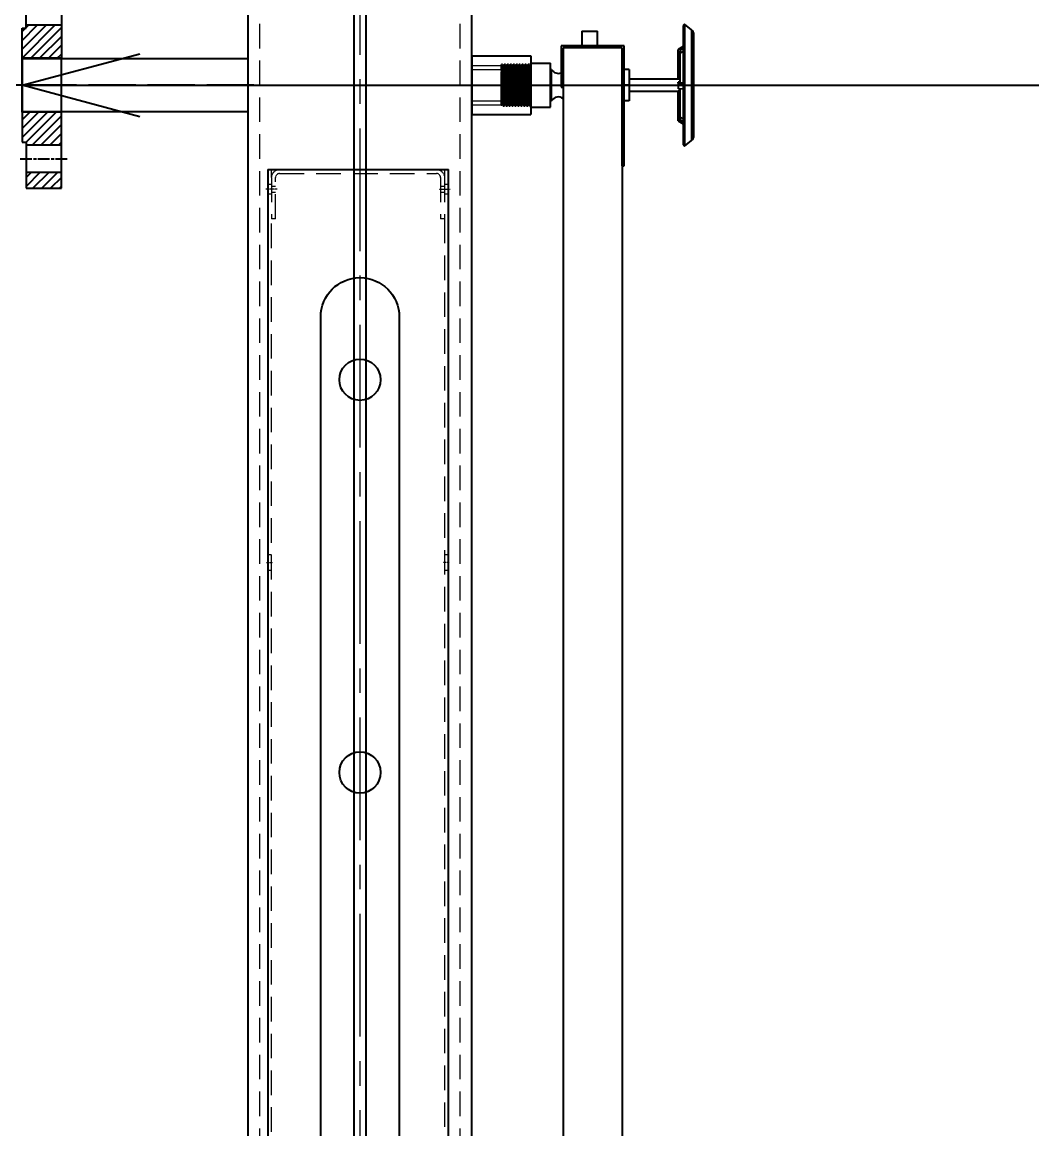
# Model space of a CAD drawing. Header units: millimetres. Extents: x -46397 to 283259, y -8690 to 23983.
# Drawn here: x 10536 to 11050, y 5171 to 5735 of the extents above; entities that cross this region are included whole.
import ezdxf
from ezdxf import colors
from ezdxf.entities.mleader import LeaderData, LeaderLine
from ezdxf.enums import TextEntityAlignment as Align
from ezdxf.math import Vec2, Vec3

# ---------------------------------------------------------------- set-up
doc = ezdxf.new("R2010")
doc.units = ezdxf.units.MM
for name, pattern in [('ACAD_ISO04W100', [30, 24, -3, 0, -3]), ('AM_ISO08W050', [18, 12, -1.5, 3, -1.5]), ('AM_ISO08W050x2', [9, 6, -0.75, 1.5, -0.75]), ('CENTER', [2, 1.25, -0.25, 0.25, -0.25]), ('HIDDEN', [0.375, 0.25, -0.125]), ('HIDDENX2', [0.75, 0.5, -0.25])]:
    doc.linetypes.add(name, pattern=pattern)
doc.layers.get('Defpoints').update_dxf_attribs({"lineweight": 0})
for name, color, linetype, lineweight in [('0-Dim', 7, 'Continuous', 0), ('AM_7', 4, 'AM_ISO08W050', 25), ('Long_AM_Hidden', 4, 'HIDDEN', 9), ('Long_AM_Visible', 30, 'Continuous', 25), ('Long_Centerline', 1, 'CENTER', 9), ('net dut', 127, 'HIDDENX2', 9), ('PHANTOM 2', 8, 'Continuous', 0)]:
    doc.layers.add(name, color=color, linetype=linetype, lineweight=lineweight)
doc.layers.add('flashshoot', color=7, linetype='Continuous')
doc.styles.add('GHI CHÚ 1', font='isocp_IV25.ttf', dxfattribs={"width": 0.8})
doc.styles.add('Long_Text', font='isocp.shx', dxfattribs={"width": 0.7})
doc.styles.get("Standard").update_dxf_attribs({"font": 'isocp.shx', "width": 0.8})
doc.dimstyles.new('1-30SCALE', dxfattribs={"dimtxt": 75, "dimasz": 75, "dimexe": 37.5, "dimexo": 30, "dimgap": 30, "dimtad": 1, "dimtoh": 1, "dimdec": 0, "dimdsep": 46, "dimtxsty": 'GHI CHÚ 1', "dimcen": 0.09, "dimclrd": 256, "dimclre": 256, "dimclrt": 2, "dimadec": 0, "dimazin": 0, "dimtfac": 1, "dimtdec": 0, "dimtofl": 0, "dimtmove": 0, "dimatfit": 3, "dimfxl": 1, "dimlwd": 0, "dimlwe": 0, "dimarcsym": 0})

# ---------------------------------------------------------------- blocks, each defined once
blk = doc.blocks.new('43253523542')
at = {"color": 0, "elevation": 0.59}
blk.add_lwpolyline([(45973.9, 12064.34), (45967.9, 12064.34), (45967.9, 13444.34), (45973.9, 13444.34)], close=True, dxfattribs=at)
blk = doc.blocks.new('DFDAFDFSDAFSDAF')
for p, q in [((54575.1, 32985.66), (54575.1, 32955.66)), ((54575.1, 32985.66), (54605.1, 32985.66)), ((54605.1, 32985.66), (54605.1, 32955.66)), ((54575.1, 32955.66), (54605.1, 32955.66))]:
    blk.add_line(p, q)
at = {"layer": 'net dut', "linetype": 'ByBlock', "lineweight": 5, "ltscale": 20}
for p, q in [((54575.1, 32980.66), (54605.1, 32980.66)), ((54575.1, 32978.66), (54605.1, 32978.66)), ((54575.1, 32962.66), (54605.1, 32962.66)), ((54575.1, 32960.66), (54605.1, 32960.66))]:
    blk.add_line(p, q, dxfattribs=at)
blk = doc.blocks.new('*U2574')
at = {"color": 1, "linetype": 'ACAD_ISO04W100'}
blk.add_line((0, 118), (0, -3), dxfattribs=at)
at = {"color": 2}
blk.add_lwpolyline([(13.35, 0), (13.35, 115), (-13.35, 115), (-13.35, 0)], close=True, dxfattribs=at)
blk = doc.blocks.new('*U2573')
h = blk.add_hatch()
h.set_pattern_fill('ANSI31', color=1, angle=-90)
h.set_pattern_definition([(315, (19, -13), (2.24506, 2.24506), [])])
h.paths.add_polyline_path([(13, 9.5), (13, 17.5), (-5, 17.5), (-5, 16), (-7, 16), (-7, 0.75), (13, 0.75)])
h.paths.add_polyline_path([(13, 31.5), (13, 39.5), (-5, 39.5), (-5, 31.5)])
h.paths.add_polyline_path([(-7, -26.75), (-7, -42), (-5, -42), (-5, -43.5), (13, -43.5), (13, -35.5), (13, -26.75)])
h.paths.add_polyline_path([(-5, -57.5), (-5, -65.5), (13, -65.5), (13, -57.5)])
for p, q in [((-5, 16), (-5, 39.5)), ((-5, 39.5), (13, 39.5)), ((13, 39.5), (13, 9.5)), ((13, 31.5), (-5, 31.5)), ((13, 17.5), (-5, 17.5)), ((-7, 0.75), (-7, 16)), ((-7, 16), (-5, 16)), ((13, 9.5), (13, 0.75)), ((13, 0.75), (-7, 0.75)), ((-7, 0.75), (-7, -26.75)), ((13, 0.75), (13, -26.75)), ((13, -26.75), (-7, -26.75)), ((-7, -26.75), (-7, -42)), ((13, -35.5), (13, -26.75)), ((13, -65.5), (13, -35.5)), ((-7, -42), (-5, -42)), ((-5, -42), (-5, -65.5)), ((13, -43.5), (-5, -43.5)), ((13, -57.5), (-5, -57.5)), ((-5, -65.5), (13, -65.5))]:
    blk.add_line(p, q)
at = {"layer": 'AM_7', "linetype": 'AM_ISO08W050x2'}
for p, q in [((-8, 24.5), (16, 24.5)), ((-8, -50.5), (16, -50.5))]:
    blk.add_line(p, q, dxfattribs=at)
at = {"layer": 'AM_7'}
blk.add_line((15.88, -13), (-10, -13), dxfattribs=at)
blk = doc.blocks.new('erdgcxvb')
at = {"xscale": -1, "rotation": 180}
blk.add_blockref('*U2573', (-135.95, -13), dxfattribs=at)
at = {"rotation": 270}
blk.add_blockref('*U2574', (-142.95, 0), dxfattribs=at)
blk = doc.blocks.new('U3089')
at = {"layer": 'Long_AM_Hidden', "ltscale": 50, "extrusion": (0, 1, 0)}
for p, q in [((-64, -540.05, 0), (-64, -536.05, 0)), ((-64, -540.05, 0), (-64, -561.05, 0)), ((-62, -561.05, 0), (-62, -540.05, 0)), ((-60, -538.05, 0), (20, -538.05, 0)), ((22, -540.05, 0), (22, -561.05, 0)), ((24, -536.05, 0), (24, -540.05, 0)), ((24, -540.05, 0), (24, -561.05, 0)), ((-64, -543.55, 0), (-66, -543.55, 0)), ((-64, -544.55, 0), (-62, -544.55, 0)), ((22, -544.55, 0), (24, -544.55, 0)), ((26, -543.55, 0), (24, -543.55, 0)), ((-64, -548.55, 0), (-66, -548.55, 0)), ((-64, -547.55, 0), (-62, -547.55, 0)), ((22, -547.55, 0), (24, -547.55, 0)), ((26, -548.55, 0), (24, -548.55, 0)), ((-64, -1851.05, 0), (-64, -561.05, 0)), ((-62, -561.05, 0), (-64, -561.05, 0)), ((24, -561.05, 0), (22, -561.05, 0)), ((24, -561.05, 0), (24, -1851.05, 0)), ((-66, -732.05, 0), (-64, -732.05, 0)), ((24, -732.05, 0), (26, -732.05, 0)), ((-66, -740.05, 0), (-64, -740.05, 0)), ((24, -740.05, 0), (26, -740.05, 0))]:
    blk.add_line(p, q, dxfattribs=at)
at = {"layer": 'Long_AM_Hidden', "extrusion": (0, 0, -1)}
for centre, start, end in [((60, -540.05, 0), 0, 90), ((-20, -540.05, 0), 90, 180)]:
    blk.add_arc(centre, 4, start, end, dxfattribs=at)
at = {"layer": 'Long_AM_Hidden'}
for centre, start, end in [((-60, -540.05, 0), 90, 180), ((20, -540.05, 0), 0, 90)]:
    blk.add_arc(centre, 2, start, end, dxfattribs=at)
at = {"layer": 'Long_AM_Visible', "extrusion": (0, 1, 0)}
for p, q in [((-66, -536.05, 0), (-62, -536.05, 0)), ((-66, -536.05, 0), (-66, -1876.05, 0)), ((-62, -536.05, 0), (22, -536.05, 0)), ((22, -536.05, 0), (26, -536.05, 0)), ((26, -1876.05, 0), (26, -536.05, 0)), ((-39.02, -1801.05, 0), (-39.02, -611.05, 0)), ((0.98, -611.05, 0), (0.98, -1801.05, 0))]:
    blk.add_line(p, q, dxfattribs=at)
at = {"layer": 'Long_AM_Visible', "extrusion": (0, 0, -1)}
blk.add_arc((19.02, -611.05, 0), 20, 0, 180, dxfattribs=at)
at = {"layer": 'Long_Centerline', "ltscale": 0.2}
for p, q in [((-61.21, -546.05, 0), (-66.94, -546.05, 0)), ((21.21, -546.05, 0), (26.94, -546.05, 0))]:
    blk.add_line(p, q, dxfattribs=at)
at = {"layer": 'Long_Centerline', "ltscale": 0.1}
for p, q in [((-66.6, -736.05, 0), (-63.33, -736.05, 0)), ((26.6, -736.05, 0), (23.33, -736.05, 0))]:
    blk.add_line(p, q, dxfattribs=at)
blk = doc.blocks.new('12319823 dasdasd')
at = {"layer": 'Long_AM_Hidden', "ltscale": 50}
for p, q in [((10731.04, 16704.03), (10731.04, 18282.03)), ((10833.04, 16704.03), (10833.04, 18282.03))]:
    blk.add_line(p, q, dxfattribs=at)
at = {"layer": 'Long_AM_Visible'}
for p, q in [((10725.04, 16704.03), (10725.04, 18282.03)), ((10839.04, 16704.03), (10839.04, 18282.03)), ((10947.18, 18235.15), (10946.54, 18234.38)), ((10946.54, 18234.38), (10946.54, 18173.66)), ((10950.77, 18232.13), (10947.18, 18235.15)), ((10947.18, 18235.15), (10947.18, 18172.89)), ((10895.04, 18231.52), (10895.04, 18224.02)), ((10895.04, 18231.52), (10899.04, 18231.52)), ((10899.04, 18231.52), (10903.04, 18231.52)), ((10903.04, 18224.02), (10903.04, 18231.52)), ((10950.77, 18232.13), (10950.77, 18175.91)), ((10952.03, 18178.22), (10952.03, 18229.82)), ((10916.54, 18224.02), (10884.54, 18224.02)), ((10884.54, 18224.02), (10884.54, 18203.02)), ((10915.54, 18223.02), (10885.54, 18223.02)), ((10885.54, 18223.02), (10885.54, 18203.02)), ((10885.54, 18223.02), (10885.54, 16785.03, 0.73)), ((10915.54, 18163.02), (10915.54, 18223.02)), ((10915.54, 18223.02), (10915.54, 16785.03, 0.73)), ((10916.54, 18163.02), (10916.54, 18224.02)), ((10946.54, 18223.76), (10944.04, 18222.22)), ((10944.04, 18207.02), (10944.04, 18222.22)), ((10945.04, 18221.76), (10946.54, 18222.68)), ((10945.04, 18207.02), (10945.04, 18221.76)), ((10946.54, 18221.24), (10945.04, 18220.31)), ((10869.04, 18204.02), (10869.04, 18215.27)), ((10869.04, 18215.27), (10879.04, 18215.27)), ((10879.04, 18204.02), (10879.04, 18215.27)), ((10854.66, 18214.52), (10854.04, 18214.52)), ((10854.04, 18211.44), (10854.04, 18214.52)), ((10854.04, 18211.44), (10854.35, 18211.44)), ((10854.35, 18211.44), (10854.04, 18210.89)), ((10854.04, 18211.44), (10854.04, 18210.89)), ((10856.16, 18214.52), (10855.66, 18214.52)), ((10857.66, 18214.52), (10857.16, 18214.52)), ((10859.16, 18214.52), (10858.66, 18214.52)), ((10860.66, 18214.52), (10860.16, 18214.52)), ((10862.16, 18214.52), (10861.66, 18214.52)), ((10863.66, 18214.52), (10863.16, 18214.52)), ((10865.16, 18214.52), (10864.66, 18214.52)), ((10866.66, 18214.52), (10866.16, 18214.52)), ((10868.16, 18214.52), (10867.66, 18214.52)), ((10869.04, 18211.44), (10868.35, 18211.44)), ((10879.58, 18212.02), (10879.04, 18212.02)), ((10879.58, 18196.02), (10879.58, 18212.02)), ((10919.04, 18212.02), (10916.54, 18212.02)), ((10919.04, 18212.02), (10919.04, 18204.02)), ((10869.04, 18204.02), (10879.04, 18204.02)), ((10869.04, 18192.77), (10869.04, 18204.02)), ((10879.04, 18192.77), (10879.04, 18204.02)), ((10919.04, 18204.02), (10916.54, 18204.02)), ((10944.04, 18207.02), (10919.04, 18207.02)), ((10919.04, 18204.02), (10919.04, 18196.02)), ((10945.04, 18207.02), (10944.04, 18207.02)), ((10944.04, 18205.1), (10944.04, 18205.52)), ((10945.04, 18205.52), (10944.04, 18205.52)), ((10944.04, 18205.1), (10944.04, 18202.1)), ((10944.04, 18205.1), (10946.54, 18205.06)), ((10945.04, 18205.52), (10945.04, 18207.02)), ((10945.04, 18205.12), (10945.04, 18205.52)), ((10946.54, 18205.09), (10945.04, 18205.12)), ((10884.54, 18203.02), (10885.54, 18203.02)), ((10919.04, 18201.02), (10944.04, 18201.02)), ((10946.54, 18202.06), (10944.04, 18202.1)), ((10945.04, 18201.02), (10944.04, 18201.02)), ((10944.04, 18185.82), (10944.04, 18201.02)), ((10945.04, 18201.02), (10945.04, 18202.08)), ((10945.04, 18186.28), (10945.04, 18201.02)), ((10854.91, 18193.52), (10855.41, 18193.52)), ((10856.41, 18193.52), (10856.91, 18193.52)), ((10857.91, 18193.52), (10858.41, 18193.52)), ((10859.41, 18193.52), (10859.91, 18193.52)), ((10860.91, 18193.52), (10861.41, 18193.52)), ((10862.41, 18193.52), (10862.91, 18193.52)), ((10863.91, 18193.52), (10864.41, 18193.52)), ((10865.41, 18193.52), (10865.91, 18193.52)), ((10866.91, 18193.52), (10867.41, 18193.52)), ((10868.41, 18193.52), (10869.04, 18193.52)), ((10869.04, 18192.77), (10879.04, 18192.77)), ((10879.04, 18196.02), (10879.58, 18196.02)), ((10919.04, 18196.02), (10916.54, 18196.02)), ((10945.04, 18187.72), (10946.54, 18186.8)), ((10944.04, 18185.82), (10946.54, 18184.28)), ((10946.54, 18185.36), (10945.04, 18186.28)), ((10947.18, 18172.89), (10950.77, 18175.91)), ((10946.54, 18173.66), (10947.18, 18172.89)), ((10915.54, 18163.02), (10916.54, 18163.02))]:
    blk.add_line(p, q, dxfattribs=at)
for centre in [(10782.04, 18054.03), (10782.04, 17854.03)]:
    blk.add_circle(centre, 10.5, dxfattribs=at)
for centre, radius, start, end in [((10949.28, 18229.82), 2.75, 0, 57.1676), ((10883.04, 18214.02), 4, 210, 292.0243), ((10883.04, 18194.02), 4, 51.3178, 150), ((10949.28, 18178.22), 2.75, 302.8324, 0)]:
    blk.add_arc(centre, radius, start, end, dxfattribs=at)
for points, knots in [([(10854.04, 18204.02, -0.73), (10854.04, 18205, -0.73), (10854.04, 18206.96, -0.73), (10854.04, 18209.3, -0.73), (10854.04, 18210.48, -0.73), (10854.04, 18210.89, -0.73)], [0, 0, 0, 0, 0.392523, 0.785049, 1, 1, 1, 1]), ([(10854.35, 18211.44, -0.73), (10854.37, 18210.75, -0.73), (10854.41, 18209.35, -0.73), (10854.48, 18206.76, -0.73), (10854.54, 18204.02, -0.73), (10854.6, 18201.27, -0.73), (10854.67, 18198.71, -0.73), (10854.73, 18196.51, -0.73), (10854.79, 18194.83, -0.73), (10854.85, 18193.73, -0.73), (10854.89, 18193.59, -0.73), (10854.91, 18193.52, -0.73)], [0, 0, 0, 0, 0.110471, 0.222862, 0.333333, 0.443805, 0.556196, 0.666667, 0.777138, 0.889529, 1, 1, 1, 1]), ([(10854.66, 18214.52, -0.73), (10854.68, 18214.45, -0.73), (10854.73, 18214.31, -0.73), (10854.79, 18213.21, -0.73), (10854.85, 18211.53, -0.73), (10854.91, 18209.33, -0.73), (10854.98, 18206.77, -0.73), (10855.04, 18204.02, -0.73), (10855.1, 18201.27, -0.73), (10855.17, 18198.71, -0.73), (10855.23, 18196.51, -0.73), (10855.29, 18194.81, -0.73), (10855.35, 18193.8, -0.73), (10855.4, 18193.4, -0.73), (10855.42, 18193.57, -0.73), (10855.43, 18193.6, -0.73)], [0, 0, 0, 0, 0.081414, 0.164242, 0.245656, 0.327069, 0.409898, 0.491312, 0.572726, 0.655554, 0.736968, 0.818382, 0.90121, 0.982624, 1, 1, 1, 1]), ([(10855.18, 18213.25, -0.73), (10855.1, 18213.46, -0.73), (10854.93, 18213.88, -0.73), (10854.76, 18214.3, -0.73), (10854.68, 18214.5, -0.73)], [0, 0, 0, 0, 0.499939, 1, 1, 1, 1]), ([(10855.65, 18214.5, -0.73), (10855.57, 18214.3, -0.73), (10855.41, 18213.89, -0.73), (10855.24, 18213.48, -0.73), (10855.16, 18213.29, -0.73)], [0, 0, 0, 0, 0.514465, 1, 1, 1, 1]), ([(10855.18, 18213.2, -0.73), (10855.19, 18213.15, -0.73), (10855.23, 18213.03, -0.73), (10855.29, 18212.11, -0.73), (10855.35, 18210.64, -0.73), (10855.41, 18208.7, -0.73), (10855.48, 18206.44, -0.73), (10855.54, 18204.02, -0.73), (10855.6, 18201.6, -0.73), (10855.67, 18199.34, -0.73), (10855.73, 18197.4, -0.73), (10855.79, 18195.93, -0.73), (10855.85, 18195.01, -0.73), (10855.88, 18194.89, -0.73), (10855.9, 18194.84, -0.73)], [0, 0, 0, 0, 0.065796, 0.153495, 0.239696, 0.325898, 0.413596, 0.499798, 0.585999, 0.673698, 0.759899, 0.8461, 0.9338, 1, 1, 1, 1]), ([(10855.65, 18214.45, -0.73), (10855.66, 18214.47, -0.73), (10855.68, 18214.64, -0.73), (10855.73, 18214.24, -0.73), (10855.79, 18213.23, -0.73), (10855.85, 18211.53, -0.73), (10855.91, 18209.33, -0.73), (10855.98, 18206.77, -0.73), (10856.04, 18204.02, -0.73), (10856.1, 18201.27, -0.73), (10856.17, 18198.71, -0.73), (10856.23, 18196.51, -0.73), (10856.29, 18194.83, -0.73), (10856.35, 18193.73, -0.73), (10856.39, 18193.59, -0.73), (10856.41, 18193.52, -0.73)], [0, 0, 0, 0, 0.017079, 0.098517, 0.181371, 0.262809, 0.344247, 0.427101, 0.508539, 0.589978, 0.672832, 0.75427, 0.835708, 0.918562, 1, 1, 1, 1]), ([(10856.68, 18213.25, -0.73), (10856.6, 18213.46, -0.73), (10856.43, 18213.88, -0.73), (10856.26, 18214.29, -0.73), (10856.18, 18214.5, -0.73)], [0, 0, 0, 0, 0.499963, 1, 1, 1, 1]), ([(10856.18, 18214.44, -0.73), (10856.19, 18214.38, -0.73), (10856.23, 18214.25, -0.73), (10856.29, 18213.2, -0.73), (10856.35, 18211.53, -0.73), (10856.41, 18209.33, -0.73), (10856.48, 18206.77, -0.73), (10856.54, 18204.02, -0.73), (10856.6, 18201.27, -0.73), (10856.67, 18198.71, -0.73), (10856.73, 18196.51, -0.73), (10856.79, 18194.81, -0.73), (10856.85, 18193.8, -0.73), (10856.9, 18193.4, -0.73), (10856.92, 18193.57, -0.73), (10856.93, 18193.6, -0.73)], [0, 0, 0, 0, 0.064588, 0.148939, 0.23185, 0.31476, 0.399111, 0.482022, 0.564933, 0.649284, 0.732195, 0.815105, 0.899456, 0.982367, 1, 1, 1, 1]), ([(10857.15, 18214.5, -0.73), (10857.07, 18214.3, -0.73), (10856.91, 18213.89, -0.73), (10856.74, 18213.48, -0.73), (10856.66, 18213.29, -0.73)], [0, 0, 0, 0, 0.514465, 1, 1, 1, 1]), ([(10856.68, 18213.19, -0.73), (10856.69, 18213.14, -0.73), (10856.73, 18213.03, -0.73), (10856.79, 18212.11, -0.73), (10856.85, 18210.64, -0.73), (10856.91, 18208.7, -0.73), (10856.98, 18206.44, -0.73), (10857.04, 18204.02, -0.73), (10857.1, 18201.6, -0.73), (10857.17, 18199.34, -0.73), (10857.23, 18197.4, -0.73), (10857.29, 18195.93, -0.73), (10857.35, 18195.01, -0.73), (10857.38, 18194.89, -0.73), (10857.4, 18194.84, -0.73)], [0, 0, 0, 0, 0.0652535, 0.1530039, 0.2392547, 0.3255062, 0.4132559, 0.4995074, 0.5857589, 0.6735085, 0.75976, 0.8460109, 0.9337612, 1, 1, 1, 1]), ([(10857.15, 18214.45, -0.73), (10857.16, 18214.47, -0.73), (10857.18, 18214.64, -0.73), (10857.23, 18214.24, -0.73), (10857.29, 18213.23, -0.73), (10857.35, 18211.53, -0.73), (10857.41, 18209.33, -0.73), (10857.48, 18206.77, -0.73), (10857.54, 18204.02, -0.73), (10857.6, 18201.27, -0.73), (10857.67, 18198.71, -0.73), (10857.73, 18196.51, -0.73), (10857.79, 18194.83, -0.73), (10857.85, 18193.73, -0.73), (10857.89, 18193.59, -0.73), (10857.91, 18193.52, -0.73)], [0, 0, 0, 0, 0.017079, 0.098517, 0.181371, 0.262809, 0.344247, 0.427101, 0.508539, 0.589978, 0.672832, 0.75427, 0.835708, 0.918562, 1, 1, 1, 1]), ([(10858.18, 18213.25, -0.73), (10858.1, 18213.46, -0.73), (10857.93, 18213.88, -0.73), (10857.76, 18214.29, -0.73), (10857.68, 18214.5, -0.73)], [0, 0, 0, 0, 0.499962, 1, 1, 1, 1]), ([(10857.68, 18214.44, -0.73), (10857.69, 18214.38, -0.73), (10857.73, 18214.25, -0.73), (10857.79, 18213.2, -0.73), (10857.85, 18211.53, -0.73), (10857.91, 18209.33, -0.73), (10857.98, 18206.77, -0.73), (10858.04, 18204.02, -0.73), (10858.1, 18201.27, -0.73), (10858.17, 18198.71, -0.73), (10858.23, 18196.51, -0.73), (10858.29, 18194.81, -0.73), (10858.35, 18193.8, -0.73), (10858.4, 18193.4, -0.73), (10858.42, 18193.57, -0.73), (10858.43, 18193.59, -0.73)], [0, 0, 0, 0, 0.064597, 0.148959, 0.231879, 0.3148, 0.399161, 0.482082, 0.565003, 0.649365, 0.732285, 0.815206, 0.899567, 0.982488, 1, 1, 1, 1]), ([(10858.65, 18214.5, -0.73), (10858.57, 18214.3, -0.73), (10858.41, 18213.89, -0.73), (10858.24, 18213.48, -0.73), (10858.16, 18213.29, -0.73)], [0, 0, 0, 0, 0.514465, 1, 1, 1, 1]), ([(10858.18, 18213.19, -0.73), (10858.19, 18213.14, -0.73), (10858.23, 18213.03, -0.73), (10858.29, 18212.11, -0.73), (10858.35, 18210.64, -0.73), (10858.41, 18208.7, -0.73), (10858.48, 18206.44, -0.73), (10858.54, 18204.02, -0.73), (10858.6, 18201.6, -0.73), (10858.67, 18199.34, -0.73), (10858.73, 18197.4, -0.73), (10858.79, 18195.93, -0.73), (10858.85, 18195.01, -0.73), (10858.88, 18194.89, -0.73), (10858.9, 18194.84, -0.73)], [0, 0, 0, 0, 0.065219, 0.152972, 0.239226, 0.325481, 0.413234, 0.499489, 0.585743, 0.673496, 0.759751, 0.846005, 0.933759, 1, 1, 1, 1]), ([(10858.65, 18214.45, -0.73), (10858.66, 18214.47, -0.73), (10858.68, 18214.64, -0.73), (10858.73, 18214.24, -0.73), (10858.79, 18213.23, -0.73), (10858.85, 18211.53, -0.73), (10858.91, 18209.33, -0.73), (10858.98, 18206.77, -0.73), (10859.04, 18204.02, -0.73), (10859.1, 18201.27, -0.73), (10859.17, 18198.71, -0.73), (10859.23, 18196.51, -0.73), (10859.29, 18194.83, -0.73), (10859.35, 18193.73, -0.73), (10859.39, 18193.59, -0.73), (10859.41, 18193.52, -0.73)], [0, 0, 0, 0, 0.017079, 0.098517, 0.181371, 0.262809, 0.344247, 0.427101, 0.508539, 0.589978, 0.672832, 0.75427, 0.835708, 0.918562, 1, 1, 1, 1]), ([(10859.68, 18213.25, -0.73), (10859.6, 18213.46, -0.73), (10859.43, 18213.88, -0.73), (10859.26, 18214.29, -0.73), (10859.18, 18214.5, -0.73)], [0, 0, 0, 0, 0.49996, 1, 1, 1, 1]), ([(10859.18, 18214.44, -0.73), (10859.19, 18214.39, -0.73), (10859.23, 18214.25, -0.73), (10859.29, 18213.2, -0.73), (10859.35, 18211.53, -0.73), (10859.41, 18209.33, -0.73), (10859.48, 18206.77, -0.73), (10859.54, 18204.02, -0.73), (10859.6, 18201.27, -0.73), (10859.67, 18198.71, -0.73), (10859.73, 18196.51, -0.73), (10859.79, 18194.81, -0.73), (10859.85, 18193.8, -0.73), (10859.9, 18193.4, -0.73), (10859.92, 18193.57, -0.73), (10859.93, 18193.59, -0.73)], [0, 0, 0, 0, 0.064974, 0.149302, 0.232189, 0.315077, 0.399405, 0.482293, 0.56518, 0.649508, 0.732396, 0.815283, 0.899611, 0.982499, 1, 1, 1, 1]), ([(10860.15, 18214.5, -0.73), (10860.07, 18214.3, -0.73), (10859.91, 18213.89, -0.73), (10859.74, 18213.48, -0.73), (10859.66, 18213.29, -0.73)], [0, 0, 0, 0, 0.5144651, 1, 1, 1, 1]), ([(10859.68, 18213.2, -0.73), (10859.69, 18213.14, -0.73), (10859.73, 18213.03, -0.73), (10859.79, 18212.11, -0.73), (10859.85, 18210.64, -0.73), (10859.91, 18208.7, -0.73), (10859.98, 18206.44, -0.73), (10860.04, 18204.02, -0.73), (10860.1, 18201.6, -0.73), (10860.17, 18199.34, -0.73), (10860.23, 18197.4, -0.73), (10860.29, 18195.93, -0.73), (10860.35, 18195.01, -0.73), (10860.38, 18194.89, -0.73), (10860.4, 18194.84, -0.73)], [0, 0, 0, 0, 0.065618, 0.153334, 0.239551, 0.325769, 0.413484, 0.499702, 0.58592, 0.673636, 0.759854, 0.846071, 0.933787, 1, 1, 1, 1]), ([(10860.15, 18214.45, -0.73), (10860.16, 18214.47, -0.73), (10860.18, 18214.64, -0.73), (10860.23, 18214.24, -0.73), (10860.29, 18213.23, -0.73), (10860.35, 18211.53, -0.73), (10860.41, 18209.33, -0.73), (10860.48, 18206.77, -0.73), (10860.54, 18204.02, -0.73), (10860.6, 18201.27, -0.73), (10860.67, 18198.71, -0.73), (10860.73, 18196.51, -0.73), (10860.79, 18194.83, -0.73), (10860.85, 18193.73, -0.73), (10860.89, 18193.59, -0.73), (10860.91, 18193.52, -0.73)], [0, 0, 0, 0, 0.017079, 0.098517, 0.181371, 0.262809, 0.344247, 0.427101, 0.508539, 0.589978, 0.672832, 0.75427, 0.835708, 0.918562, 1, 1, 1, 1]), ([(10860.66, 18214.52, -0.73), (10860.68, 18214.45, -0.73), (10860.73, 18214.31, -0.73), (10860.79, 18213.21, -0.73), (10860.85, 18211.53, -0.73), (10860.91, 18209.33, -0.73), (10860.98, 18206.77, -0.73), (10861.04, 18204.02, -0.73), (10861.1, 18201.27, -0.73), (10861.17, 18198.71, -0.73), (10861.23, 18196.51, -0.73), (10861.29, 18194.81, -0.73), (10861.35, 18193.8, -0.73), (10861.4, 18193.4, -0.73), (10861.42, 18193.57, -0.73), (10861.43, 18193.6, -0.73)], [0, 0, 0, 0, 0.081401, 0.164217, 0.245619, 0.32702, 0.409836, 0.491237, 0.572639, 0.655455, 0.736856, 0.818257, 0.901073, 0.982475, 1, 1, 1, 1]), ([(10861.18, 18213.25, -0.73), (10861.09, 18213.46, -0.73), (10860.93, 18213.88, -0.73), (10860.76, 18214.3, -0.73), (10860.68, 18214.5, -0.73)], [0, 0, 0, 0, 0.499949, 1, 1, 1, 1]), ([(10861.65, 18214.5, -0.73), (10861.57, 18214.3, -0.73), (10861.41, 18213.89, -0.73), (10861.24, 18213.48, -0.73), (10861.16, 18213.29, -0.73)], [0, 0, 0, 0, 0.5144651, 1, 1, 1, 1]), ([(10861.18, 18213.2, -0.73), (10861.19, 18213.15, -0.73), (10861.23, 18213.03, -0.73), (10861.29, 18212.11, -0.73), (10861.35, 18210.64, -0.73), (10861.41, 18208.7, -0.73), (10861.48, 18206.44, -0.73), (10861.54, 18204.02, -0.73), (10861.6, 18201.6, -0.73), (10861.67, 18199.34, -0.73), (10861.73, 18197.4, -0.73), (10861.79, 18195.93, -0.73), (10861.85, 18195.01, -0.73), (10861.88, 18194.89, -0.73), (10861.9, 18194.84, -0.73)], [0, 0, 0, 0, 0.065926, 0.153613, 0.239802, 0.325991, 0.413678, 0.499867, 0.586057, 0.673743, 0.759933, 0.846122, 0.933809, 1, 1, 1, 1]), ([(10861.65, 18214.45, -0.73), (10861.66, 18214.47, -0.73), (10861.68, 18214.64, -0.73), (10861.73, 18214.24, -0.73), (10861.79, 18213.23, -0.73), (10861.85, 18211.53, -0.73), (10861.91, 18209.33, -0.73), (10861.98, 18206.77, -0.73), (10862.04, 18204.02, -0.73), (10862.1, 18201.27, -0.73), (10862.17, 18198.71, -0.73), (10862.23, 18196.51, -0.73), (10862.29, 18194.83, -0.73), (10862.35, 18193.73, -0.73), (10862.39, 18193.59, -0.73), (10862.41, 18193.52, -0.73)], [0, 0, 0, 0, 0.017079, 0.098517, 0.181371, 0.262809, 0.344247, 0.427101, 0.508539, 0.589978, 0.672832, 0.75427, 0.835708, 0.918562, 1, 1, 1, 1]), ([(10862.68, 18213.25, -0.73), (10862.6, 18213.46, -0.73), (10862.43, 18213.88, -0.73), (10862.26, 18214.3, -0.73), (10862.18, 18214.5, -0.73)], [0, 0, 0, 0, 0.499957, 1, 1, 1, 1]), ([(10862.18, 18214.44, -0.73), (10862.19, 18214.39, -0.73), (10862.23, 18214.25, -0.73), (10862.29, 18213.2, -0.73), (10862.35, 18211.53, -0.73), (10862.41, 18209.33, -0.73), (10862.48, 18206.77, -0.73), (10862.54, 18204.02, -0.73), (10862.6, 18201.27, -0.73), (10862.67, 18198.71, -0.73), (10862.73, 18196.51, -0.73), (10862.79, 18194.81, -0.73), (10862.85, 18193.8, -0.73), (10862.9, 18193.4, -0.73), (10862.92, 18193.57, -0.73), (10862.93, 18193.6, -0.73)], [0, 0, 0, 0, 0.065127, 0.149364, 0.232162, 0.31496, 0.399197, 0.481996, 0.564794, 0.649031, 0.731829, 0.814627, 0.898864, 0.981663, 1, 1, 1, 1]), ([(10863.15, 18214.5, -0.73), (10863.07, 18214.3, -0.73), (10862.91, 18213.89, -0.73), (10862.74, 18213.48, -0.73), (10862.66, 18213.29, -0.73)], [0, 0, 0, 0, 0.514465, 1, 1, 1, 1]), ([(10862.68, 18213.2, -0.73), (10862.69, 18213.15, -0.73), (10862.73, 18213.03, -0.73), (10862.79, 18212.11, -0.73), (10862.85, 18210.64, -0.73), (10862.91, 18208.7, -0.73), (10862.98, 18206.44, -0.73), (10863.04, 18204.02, -0.73), (10863.1, 18201.6, -0.73), (10863.17, 18199.34, -0.73), (10863.23, 18197.4, -0.73), (10863.29, 18195.93, -0.73), (10863.35, 18195.01, -0.73), (10863.38, 18194.89, -0.73), (10863.4, 18194.84, -0.73)], [0, 0, 0, 0, 0.065805, 0.153503, 0.239703, 0.325904, 0.413602, 0.499803, 0.586003, 0.673701, 0.759902, 0.846102, 0.9338, 1, 1, 1, 1]), ([(10863.15, 18214.45, -0.73), (10863.16, 18214.47, -0.73), (10863.18, 18214.64, -0.73), (10863.23, 18214.24, -0.73), (10863.29, 18213.23, -0.73), (10863.35, 18211.53, -0.73), (10863.41, 18209.33, -0.73), (10863.48, 18206.77, -0.73), (10863.54, 18204.02, -0.73), (10863.6, 18201.27, -0.73), (10863.67, 18198.71, -0.73), (10863.73, 18196.51, -0.73), (10863.79, 18194.83, -0.73), (10863.85, 18193.73, -0.73), (10863.89, 18193.59, -0.73), (10863.91, 18193.52, -0.73)], [0, 0, 0, 0, 0.017079, 0.098517, 0.181371, 0.262809, 0.344247, 0.427101, 0.508539, 0.589978, 0.672832, 0.75427, 0.835708, 0.918562, 1, 1, 1, 1]), ([(10864.18, 18213.25, -0.73), (10864.09, 18213.46, -0.73), (10863.93, 18213.88, -0.73), (10863.76, 18214.3, -0.73), (10863.68, 18214.5, -0.73)], [0, 0, 0, 0, 0.499956, 1, 1, 1, 1]), ([(10863.68, 18214.44, -0.73), (10863.69, 18214.39, -0.73), (10863.73, 18214.25, -0.73), (10863.79, 18213.2, -0.73), (10863.85, 18211.53, -0.73), (10863.91, 18209.33, -0.73), (10863.98, 18206.77, -0.73), (10864.04, 18204.02, -0.73), (10864.1, 18201.27, -0.73), (10864.17, 18198.71, -0.73), (10864.23, 18196.51, -0.73), (10864.29, 18194.81, -0.73), (10864.35, 18193.8, -0.73), (10864.4, 18193.4, -0.73), (10864.42, 18193.57, -0.73), (10864.43, 18193.6, -0.73)], [0, 0, 0, 0, 0.065209, 0.149447, 0.232245, 0.315044, 0.399281, 0.48208, 0.564879, 0.649116, 0.731915, 0.814713, 0.89895, 0.981749, 1, 1, 1, 1]), ([(10864.65, 18214.5, -0.73), (10864.57, 18214.3, -0.73), (10864.41, 18213.89, -0.73), (10864.24, 18213.48, -0.73), (10864.16, 18213.29, -0.73)], [0, 0, 0, 0, 0.514465, 1, 1, 1, 1]), ([(10864.18, 18213.2, -0.73), (10864.19, 18213.15, -0.73), (10864.23, 18213.03, -0.73), (10864.29, 18212.11, -0.73), (10864.35, 18210.64, -0.73), (10864.41, 18208.7, -0.73), (10864.48, 18206.44, -0.73), (10864.54, 18204.02, -0.73), (10864.6, 18201.6, -0.73), (10864.67, 18199.34, -0.73), (10864.73, 18197.4, -0.73), (10864.79, 18195.93, -0.73), (10864.85, 18195.01, -0.73), (10864.88, 18194.89, -0.73), (10864.9, 18194.84, -0.73)], [0, 0, 0, 0, 0.065857, 0.153551, 0.239746, 0.325942, 0.413635, 0.499831, 0.586026, 0.673719, 0.759915, 0.84611, 0.933804, 1, 1, 1, 1]), ([(10864.65, 18214.45, -0.73), (10864.66, 18214.47, -0.73), (10864.68, 18214.64, -0.73), (10864.73, 18214.24, -0.73), (10864.79, 18213.23, -0.73), (10864.85, 18211.53, -0.73), (10864.91, 18209.33, -0.73), (10864.98, 18206.77, -0.73), (10865.04, 18204.02, -0.73), (10865.1, 18201.27, -0.73), (10865.17, 18198.71, -0.73), (10865.23, 18196.51, -0.73), (10865.29, 18194.83, -0.73), (10865.35, 18193.73, -0.73), (10865.39, 18193.59, -0.73), (10865.41, 18193.52, -0.73)], [0, 0, 0, 0, 0.017079, 0.098517, 0.181371, 0.262809, 0.344247, 0.427101, 0.508539, 0.589978, 0.672832, 0.75427, 0.835708, 0.918562, 1, 1, 1, 1]), ([(10865.16, 18214.52, -0.73), (10865.18, 18214.45, -0.73), (10865.23, 18214.31, -0.73), (10865.29, 18213.21, -0.73), (10865.35, 18211.53, -0.73), (10865.41, 18209.33, -0.73), (10865.48, 18206.77, -0.73), (10865.54, 18204.02, -0.73), (10865.6, 18201.27, -0.73), (10865.67, 18198.71, -0.73), (10865.73, 18196.51, -0.73), (10865.79, 18194.81, -0.73), (10865.85, 18193.8, -0.73), (10865.9, 18193.4, -0.73), (10865.92, 18193.57, -0.73), (10865.93, 18193.6, -0.73)], [0, 0, 0, 0, 0.081403, 0.16422, 0.245622, 0.327025, 0.409842, 0.491245, 0.572647, 0.655464, 0.736867, 0.818269, 0.901087, 0.982489, 1, 1, 1, 1]), ([(10865.68, 18213.25, -0.73), (10865.59, 18213.46, -0.73), (10865.43, 18213.88, -0.73), (10865.26, 18214.3, -0.73), (10865.18, 18214.5, -0.73)], [0, 0, 0, 0, 0.499955, 1, 1, 1, 1]), ([(10866.15, 18214.5, -0.73), (10866.07, 18214.3, -0.73), (10865.91, 18213.89, -0.73), (10865.74, 18213.48, -0.73), (10865.66, 18213.29, -0.73)], [0, 0, 0, 0, 0.5144651, 1, 1, 1, 1]), ([(10865.68, 18213.2, -0.73), (10865.69, 18213.15, -0.73), (10865.73, 18213.03, -0.73), (10865.79, 18212.11, -0.73), (10865.85, 18210.64, -0.73), (10865.91, 18208.7, -0.73), (10865.98, 18206.44, -0.73), (10866.04, 18204.02, -0.73), (10866.1, 18201.6, -0.73), (10866.17, 18199.34, -0.73), (10866.23, 18197.4, -0.73), (10866.29, 18195.93, -0.73), (10866.35, 18195.01, -0.73), (10866.38, 18194.89, -0.73), (10866.4, 18194.84, -0.73)], [0, 0, 0, 0, 0.0659712, 0.1536542, 0.2398388, 0.3260241, 0.4137064, 0.4998916, 0.5860769, 0.6737592, 0.7599445, 0.8461291, 0.9338121, 1, 1, 1, 1]), ([(10866.15, 18214.45, -0.73), (10866.16, 18214.47, -0.73), (10866.18, 18214.64, -0.73), (10866.23, 18214.24, -0.73), (10866.29, 18213.23, -0.73), (10866.35, 18211.53, -0.73), (10866.41, 18209.33, -0.73), (10866.48, 18206.77, -0.73), (10866.54, 18204.02, -0.73), (10866.6, 18201.27, -0.73), (10866.67, 18198.71, -0.73), (10866.73, 18196.51, -0.73), (10866.79, 18194.83, -0.73), (10866.85, 18193.73, -0.73), (10866.89, 18193.59, -0.73), (10866.91, 18193.52, -0.73)], [0, 0, 0, 0, 0.017079, 0.098517, 0.181371, 0.262809, 0.344247, 0.427101, 0.508539, 0.589978, 0.672832, 0.75427, 0.835708, 0.918562, 1, 1, 1, 1]), ([(10866.66, 18214.52, -0.73), (10866.68, 18214.45, -0.73), (10866.73, 18214.31, -0.73), (10866.79, 18213.21, -0.73), (10866.85, 18211.53, -0.73), (10866.91, 18209.33, -0.73), (10866.98, 18206.77, -0.73), (10867.04, 18204.02, -0.73), (10867.1, 18201.27, -0.73), (10867.17, 18198.71, -0.73), (10867.23, 18196.51, -0.73), (10867.29, 18194.81, -0.73), (10867.35, 18193.8, -0.73), (10867.4, 18193.4, -0.73), (10867.42, 18193.57, -0.73), (10867.43, 18193.6, -0.73)], [0, 0, 0, 0, 0.081418, 0.164251, 0.245669, 0.327087, 0.40992, 0.491338, 0.572756, 0.655589, 0.737007, 0.818425, 0.901257, 0.982676, 1, 1, 1, 1]), ([(10867.18, 18213.25, -0.73), (10867.09, 18213.46, -0.73), (10866.93, 18213.88, -0.73), (10866.76, 18214.3, -0.73), (10866.68, 18214.5, -0.73)], [0, 0, 0, 0, 0.499957, 1, 1, 1, 1]), ([(10867.65, 18214.5, -0.73), (10867.57, 18214.3, -0.73), (10867.41, 18213.89, -0.73), (10867.24, 18213.48, -0.73), (10867.16, 18213.29, -0.73)], [0, 0, 0, 0, 0.514465, 1, 1, 1, 1]), ([(10867.18, 18213.2, -0.73), (10867.19, 18213.15, -0.73), (10867.23, 18213.03, -0.73), (10867.29, 18212.11, -0.73), (10867.35, 18210.64, -0.73), (10867.41, 18208.7, -0.73), (10867.48, 18206.44, -0.73), (10867.54, 18204.02, -0.73), (10867.6, 18201.6, -0.73), (10867.67, 18199.34, -0.73), (10867.73, 18197.4, -0.73), (10867.79, 18195.93, -0.73), (10867.85, 18195.01, -0.73), (10867.88, 18194.89, -0.73), (10867.9, 18194.84, -0.73)], [0, 0, 0, 0, 0.065971, 0.153654, 0.239839, 0.326024, 0.413706, 0.499892, 0.586077, 0.673759, 0.759945, 0.846129, 0.933812, 1, 1, 1, 1]), ([(10867.65, 18214.45, -0.73), (10867.66, 18214.47, -0.73), (10867.68, 18214.64, -0.73), (10867.73, 18214.24, -0.73), (10867.79, 18213.23, -0.73), (10867.85, 18211.53, -0.73), (10867.91, 18209.33, -0.73), (10867.98, 18206.77, -0.73), (10868.04, 18204.02, -0.73), (10868.1, 18201.27, -0.73), (10868.17, 18198.71, -0.73), (10868.23, 18196.51, -0.73), (10868.29, 18194.83, -0.73), (10868.35, 18193.73, -0.73), (10868.39, 18193.59, -0.73), (10868.41, 18193.52, -0.73)], [0, 0, 0, 0, 0.017079, 0.098517, 0.181371, 0.262809, 0.344247, 0.427101, 0.508539, 0.589978, 0.672832, 0.75427, 0.835708, 0.918562, 1, 1, 1, 1]), ([(10868.68, 18213.25, -0.73), (10868.6, 18213.46, -0.73), (10868.43, 18213.87, -0.73), (10868.26, 18214.29, -0.73), (10868.18, 18214.5, -0.73)], [0, 0, 0, 0, 0.499881, 1, 1, 1, 1]), ([(10868.18, 18214.44, -0.73), (10868.19, 18214.38, -0.73), (10868.23, 18214.24, -0.73), (10868.29, 18213.23, -0.73), (10868.33, 18212.04, -0.73), (10868.35, 18211.44, -0.73)], [0, 0, 0, 0, 0.277377, 0.641801, 1, 1, 1, 1]), ([(10869.04, 18214.22, -0.73), (10868.99, 18214.11, -0.73), (10868.87, 18213.8, -0.73), (10868.74, 18213.48, -0.73), (10868.66, 18213.29, -0.73)], [0, 0, 0, 0, 0.368571, 1, 1, 1, 1]), ([(10868.68, 18213.19, -0.73), (10868.7, 18213.13, -0.73), (10868.73, 18213.01, -0.73), (10868.78, 18212.36, -0.73), (10868.81, 18211.65, -0.73), (10868.81, 18211.44, -0.73)], [0, 0, 0, 0, 0.342246, 0.815767, 1, 1, 1, 1]), ([(10854.04, 18204.02, -0.73), (10854.06, 18203.22, -0.73), (10854.1, 18201.6, -0.73), (10854.17, 18199.34, -0.73), (10854.23, 18197.4, -0.73), (10854.29, 18195.93, -0.73), (10854.35, 18195.01, -0.73), (10854.38, 18194.89, -0.73), (10854.4, 18194.84, -0.73)], [0, 0, 0, 0, 0.1723332, 0.3476598, 0.519993, 0.6923249, 0.8676528, 1, 1, 1, 1]), ([(10854.04, 18193.91, -0.73), (10854.04, 18193.89, -0.73), (10854.04, 18193.78, -0.73), (10854.04, 18194.66, -0.73), (10854.04, 18196.61, -0.73), (10854.04, 18199.38, -0.73), (10854.04, 18202, -0.73), (10854.04, 18203.55, -0.73), (10854.04, 18204.02, -0.73)], [0, 0, 0, 0, 0.064995, 0.284855, 0.496041, 0.707397, 0.910248, 1, 1, 1, 1]), ([(10854.07, 18193.9, -0.73), (10854.11, 18193.99, -0.73), (10854.22, 18194.27, -0.73), (10854.34, 18194.56, -0.73), (10854.41, 18194.75, -0.73)], [0, 0, 0, 0, 0.309344, 1, 1, 1, 1]), ([(10854.4, 18194.79, -0.73), (10854.48, 18194.58, -0.73), (10854.65, 18194.16, -0.73), (10854.82, 18193.74, -0.73), (10854.9, 18193.54, -0.73)], [0, 0, 0, 0, 0.4999693, 1, 1, 1, 1]), ([(10855.43, 18193.54, -0.73), (10855.51, 18193.74, -0.73), (10855.67, 18194.15, -0.73), (10855.84, 18194.56, -0.73), (10855.91, 18194.75, -0.73)], [0, 0, 0, 0, 0.5147542, 1, 1, 1, 1]), ([(10855.9, 18194.79, -0.73), (10855.98, 18194.58, -0.73), (10856.15, 18194.16, -0.73), (10856.32, 18193.74, -0.73), (10856.4, 18193.54, -0.73)], [0, 0, 0, 0, 0.499969, 1, 1, 1, 1]), ([(10856.93, 18193.54, -0.73), (10857.01, 18193.74, -0.73), (10857.17, 18194.15, -0.73), (10857.34, 18194.56, -0.73), (10857.41, 18194.75, -0.73)], [0, 0, 0, 0, 0.5147302, 1, 1, 1, 1]), ([(10857.4, 18194.79, -0.73), (10857.48, 18194.58, -0.73), (10857.65, 18194.16, -0.73), (10857.82, 18193.74, -0.73), (10857.9, 18193.54, -0.73)], [0, 0, 0, 0, 0.499969, 1, 1, 1, 1]), ([(10858.43, 18193.54, -0.73), (10858.51, 18193.74, -0.73), (10858.67, 18194.15, -0.73), (10858.84, 18194.56, -0.73), (10858.91, 18194.75, -0.73)], [0, 0, 0, 0, 0.514643, 1, 1, 1, 1]), ([(10858.9, 18194.79, -0.73), (10858.98, 18194.58, -0.73), (10859.15, 18194.16, -0.73), (10859.32, 18193.74, -0.73), (10859.4, 18193.54, -0.73)], [0, 0, 0, 0, 0.499969, 1, 1, 1, 1]), ([(10859.93, 18193.54, -0.73), (10860.01, 18193.74, -0.73), (10860.17, 18194.15, -0.73), (10860.34, 18194.56, -0.73), (10860.41, 18194.75, -0.73)], [0, 0, 0, 0, 0.514627, 1, 1, 1, 1]), ([(10860.4, 18194.79, -0.73), (10860.48, 18194.58, -0.73), (10860.65, 18194.16, -0.73), (10860.82, 18193.74, -0.73), (10860.9, 18193.54, -0.73)], [0, 0, 0, 0, 0.499969, 1, 1, 1, 1]), ([(10861.43, 18193.54, -0.73), (10861.51, 18193.74, -0.73), (10861.67, 18194.15, -0.73), (10861.84, 18194.56, -0.73), (10861.91, 18194.75, -0.73)], [0, 0, 0, 0, 0.514815, 1, 1, 1, 1]), ([(10861.9, 18194.79, -0.73), (10861.98, 18194.58, -0.73), (10862.15, 18194.16, -0.73), (10862.32, 18193.74, -0.73), (10862.4, 18193.54, -0.73)], [0, 0, 0, 0, 0.499969, 1, 1, 1, 1]), ([(10862.93, 18193.54, -0.73), (10863.01, 18193.75, -0.73), (10863.17, 18194.15, -0.73), (10863.34, 18194.56, -0.73), (10863.41, 18194.75, -0.73)], [0, 0, 0, 0, 0.515229, 1, 1, 1, 1]), ([(10863.4, 18194.79, -0.73), (10863.48, 18194.58, -0.73), (10863.65, 18194.16, -0.73), (10863.82, 18193.74, -0.73), (10863.9, 18193.54, -0.73)], [0, 0, 0, 0, 0.499969, 1, 1, 1, 1]), ([(10864.43, 18193.54, -0.73), (10864.51, 18193.75, -0.73), (10864.67, 18194.15, -0.73), (10864.84, 18194.56, -0.73), (10864.91, 18194.75, -0.73)], [0, 0, 0, 0, 0.5151696, 1, 1, 1, 1]), ([(10864.9, 18194.79, -0.73), (10864.98, 18194.58, -0.73), (10865.15, 18194.16, -0.73), (10865.32, 18193.74, -0.73), (10865.4, 18193.54, -0.73)], [0, 0, 0, 0, 0.499969, 1, 1, 1, 1]), ([(10865.93, 18193.54, -0.73), (10866.01, 18193.74, -0.73), (10866.17, 18194.15, -0.73), (10866.34, 18194.56, -0.73), (10866.41, 18194.75, -0.73)], [0, 0, 0, 0, 0.514829, 1, 1, 1, 1]), ([(10866.4, 18194.79, -0.73), (10866.48, 18194.58, -0.73), (10866.65, 18194.16, -0.73), (10866.82, 18193.74, -0.73), (10866.9, 18193.54, -0.73)], [0, 0, 0, 0, 0.499969, 1, 1, 1, 1]), ([(10867.43, 18193.54, -0.73), (10867.51, 18193.74, -0.73), (10867.67, 18194.15, -0.73), (10867.84, 18194.56, -0.73), (10867.91, 18194.75, -0.73)], [0, 0, 0, 0, 0.51469, 1, 1, 1, 1]), ([(10867.9, 18194.79, -0.73), (10867.98, 18194.58, -0.73), (10868.15, 18194.16, -0.73), (10868.32, 18193.74, -0.73), (10868.4, 18193.54, -0.73)], [0, 0, 0, 0, 0.499969, 1, 1, 1, 1])]:
    blk.add_open_spline(points, degree=3, knots=knots, dxfattribs=at)
at = {"layer": 'Long_Centerline', "ltscale": 50}
blk.add_line((10782.04, 18282.03), (10782.04, 16602.03), dxfattribs=at)
for name, p in [('43253523542', (-35188.86, 4846.69, -0.59)), ('erdgcxvb', (10752.99, 18204.03))]:
    blk.add_blockref(name, p)
at = {"layer": 'Long_AM_Hidden', "ltscale": 4}
blk.add_blockref('U3089', (10801.06, 18697.07, 0), dxfattribs=at)
at = {"layer": 'Long_AM_Visible', "extrusion": (-8.88178e-16, 0, -1), "xscale": -0.999999, "yscale": 0.999999, "zscale": -0.999999}
blk.add_blockref('DFDAFDFSDAFSDAF', (43736.01, -14766.6), dxfattribs=at)
blk = doc.blocks.new('jkdajksdqwasd')
blk.add_blockref('12319823 dasdasd', (-4521.05, -17503.99))
blk = doc.blocks.new('_TagCircle')
at = {"color": 0, "linetype": 'ByBlock', "lineweight": -2, "transparency": 16777216}
blk.add_circle((0, 0), 4, dxfattribs=at)
at = {"layer": 'Long_AM_Visible', "color": 0, "transparency": 16777216, "style": 'Long_Text'}
blk.add_attdef('TAGNUMBER', text='', height=3, dxfattribs=at).set_placement((0, -1.5), align=Align.CENTER)
blk = doc.blocks.new('_Open30')
at = {"color": 0, "linetype": 'ByBlock', "lineweight": -2}
for p, q in [((-1, 0.2679), (0, 0)), ((0, 0), (-1, -0.2679)), ((0, 0), (-1, 0))]:
    blk.add_line(p, q, dxfattribs=at)
blk = doc.blocks.new('*D1589')
at = {"layer": 'Defpoints', "color": 0, "transparency": 16777216}
for p in [(10829.11, 6204.56, -1.5), (10121.84, 3758.56, -1.5), (11552.26, 3758.56)]:
    blk.add_point(p, dxfattribs=at)
at = {"layer": 'PHANTOM 2', "linetype": 'Continuous', "lineweight": 0, "transparency": 16777216}
for p, q in [((10859.11, 6204.56), (11582.26, 6204.56)), ((11552.26, 6114.56), (11552.26, 3848.56)), ((10151.84, 3758.56), (11582.26, 3758.56))]:
    blk.add_line(p, q, dxfattribs=at)
at = {"layer": 'PHANTOM 2', "transparency": 16777216}
for points in [[(11537.26, 6114.56), (11567.26, 6114.56), (11552.26, 6204.56)], [(11537.26, 3848.56), (11567.26, 3848.56), (11552.26, 3758.56)]]:
    blk.add_solid(points, dxfattribs=at)
at = {"layer": 'PHANTOM 2', "color": 2, "transparency": 16777216, "insert": (11472.72, 4981.56), "char_height": 95, "attachment_point": 5, "rotation": 90, "style": 'GHI CHÚ 1'}
blk.add_mtext('2446', dxfattribs=at)
blk = doc.blocks.new('*D1643')
at = {"layer": 'Defpoints', "color": 0, "transparency": 16777216}
for p in [(9680.34, 8741.79, -1.5), (11942.21, 8741.79), (10121.84, 3758.56, -1.5)]:
    blk.add_point(p, dxfattribs=at)
at = {"layer": 'PHANTOM 2', "linetype": 'Continuous', "lineweight": 0, "transparency": 16777216}
for p, q in [((9710.34, 8741.79), (11972.21, 8741.79)), ((11942.21, 3848.56), (11942.21, 8651.79)), ((10151.84, 3758.56), (11972.21, 3758.56))]:
    blk.add_line(p, q, dxfattribs=at)
at = {"layer": 'PHANTOM 2', "transparency": 16777216}
for points in [[(11927.21, 8651.79), (11957.21, 8651.79), (11942.21, 8741.79)], [(11927.21, 3848.56), (11957.21, 3848.56), (11942.21, 3758.56)]]:
    blk.add_solid(points, dxfattribs=at)
at = {"layer": 'PHANTOM 2', "color": 2, "transparency": 16777216, "insert": (11862.67, 6250.17), "char_height": 95, "attachment_point": 5, "rotation": 90, "style": 'GHI CHÚ 1'}
blk.add_mtext('4983', dxfattribs=at)

msp = doc.modelspace()

# ---------------------------------------------------------------- block references
at = {"layer": 'flashshoot'}
msp.add_blockref('jkdajksdqwasd', (4446.84, 5002.56, -1.5), dxfattribs=at)

# ---------------------------------------------------------------- dimensions: what is measured, and where the dimension line sits
at = {"layer": 'PHANTOM 2'}
for base, p1, p2, picture, middle in [((11942.21, 8741.79), (10121.84, 3758.56, -1.5), (9680.34, 8741.79, -1.5), '*D1643', (11862.67, 6250.17)), ((11552.26, 3758.56), (10829.11, 6204.56, -1.5), (10121.84, 3758.56, -1.5), '*D1589', (11472.72, 4981.56))]:
    dim = msp.add_linear_dim(base=base, p1=p1, p2=p2, angle=90, dimstyle='1-30SCALE', override={"dimtxt": 95, "dimasz": 90, "dimexe": 30, "dimtmove": 1}, dxfattribs=at)
    dim.commit()
    dim.dimension.update_dxf_attribs({"geometry": picture, "text_midpoint": middle})

# ---------------------------------------------------------------- leaders
at = {"layer": '0-Dim', "color": 6}
ml = msp.add_multileader_block('Standard', dxfattribs=at)
ml.set_content('_TagCircle', color=6, scale=-30)
ml.set_attribute('TAGNUMBER', 'N17.1', width=0)
ml.set_leader_properties(color=5)
ml.set_arrow_properties(name='OPEN30')
ml.build(insert=Vec2(0, 0))
ml.multileader.update_dxf_attribs({"has_dogleg": 0, "text_left_attachment_type": 6, "text_right_attachment_type": 6, "dogleg_length": 0.36, "arrow_head_size": 60, "block_connection_type": 1})
ctx = ml.context
ctx.base_point, ctx.char_height, ctx.arrow_head_size, ctx.landing_gap_size, ctx.plane_origin = Vec3(11251.38, 5702.56, -1.5), 56, 60, 1.4, Vec3(10692.02, 5580.91, -1.5)
ctx.left_attachment, ctx.right_attachment, ctx.text_align_type, ctx.attachment_type = 6, 6, 2, 1
notes = []
notes.append((ctx, [(0, (1, 1, 0), (11251.02, 5702.56, -1.5), (1, 0), 0.36, [(0, [(10535.82, 5702.56, -1.5)], 0, [])])]))
ctx.block.insert, ctx.block.scale = Vec3(11251.38, 5702.56, -1.5), Vec3(-30, 30, 30)
for ctx, leaders in notes:
    for number, flags, end, landing, length, lines in leaders:
        leader = LeaderData()
        leader.index, (leader.has_last_leader_line, leader.has_dogleg_vector, leader.attachment_direction) = number, flags
        leader.last_leader_point, leader.dogleg_vector, leader.dogleg_length = Vec3(end), Vec3(landing), length
        for number, points, colour, breaks in lines:
            line = LeaderLine()
            line.index, line.vertices, line.color, line.breaks = number, Vec3.list(points), colors.encode_raw_color(colour), breaks
            leader.lines.append(line)
        ctx.leaders.append(leader)

doc.saveas('drawing.dxf')
